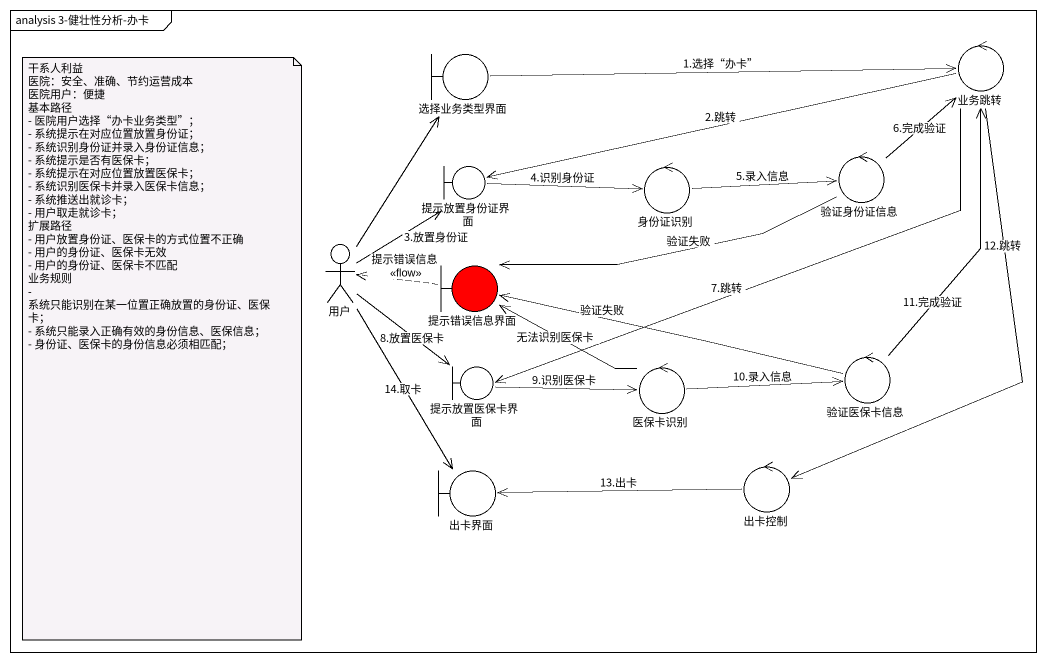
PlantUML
@startuml
mainframe analysis 3-健壮性分析-办卡
control 业务跳转
boundary 选择业务类型界面
boundary 提示放置身份证界面
control 身份证识别
control 验证身份证信息
actor 用户
boundary 提示错误信息界面 #FF0000
boundary 提示放置医保卡界面
control 医保卡识别
control 验证医保卡信息
boundary 出卡界面
control 出卡控制
业务跳转 -left-> 提示放置身份证界面 : 2.跳转
业务跳转 --> 提示放置医保卡界面 : 7.跳转
业务跳转 --> 出卡控制 : 12.跳转
选择业务类型界面 -right-> 业务跳转 : 1.选择“办卡”
提示放置身份证界面 -right-> 身份证识别 : 4.识别身份证
身份证识别 -right-> 验证身份证信息 : 5.录入信息
验证身份证信息 -up-> 业务跳转 : 6.完成验证
验证身份证信息 -left-> 提示错误信息界面 : 验证失败
用户 -up-> 选择业务类型界面
用户 -up-> 提示放置身份证界面 : 3.放置身份证
用户 --> 提示放置医保卡界面 : 8.放置医保卡
用户 --> 出卡界面 : 14.取卡
提示错误信息界面 .left.> 用户 : 提示错误信息\n<<flow>>
提示放置医保卡界面 -right-> 医保卡识别 : 9.识别医保卡
医保卡识别 -left-> 提示错误信息界面 : 无法识别医保卡
医保卡识别 -right-> 验证医保卡信息 : 10.录入信息
验证医保卡信息 -up-> 业务跳转 : 11.完成验证
验证医保卡信息 -left-> 提示错误信息界面 : 验证失败
出卡控制 -left-> 出卡界面 : 13.出卡
note as N1
  干系人利益
  医院：安全、准确、节约运营成本
  医院用户：便捷
  基本路径
  - 医院用户选择“办卡业务类型”；
  - 系统提示在对应位置放置身份证；
  - 系统识别身份证并录入身份证信息；
  - 系统提示是否有医保卡；
  - 系统提示在对应位置放置医保卡；
  - 系统识别医保卡并录入医保卡信息；
  - 系统推送出就诊卡；
  - 用户取走就诊卡；
  扩展路径
  - 用户放置身份证、医保卡的方式位置不正确
  - 用户的身份证、医保卡无效
  - 用户的身份证、医保卡不匹配
  业务规则
  - 系统只能识别在某一位置正确放置的身份证、医保卡；
  - 系统只能录入正确有效的身份信息、医保信息；
  - 身份证、医保卡的身份信息必须相匹配；
end note
@enduml
